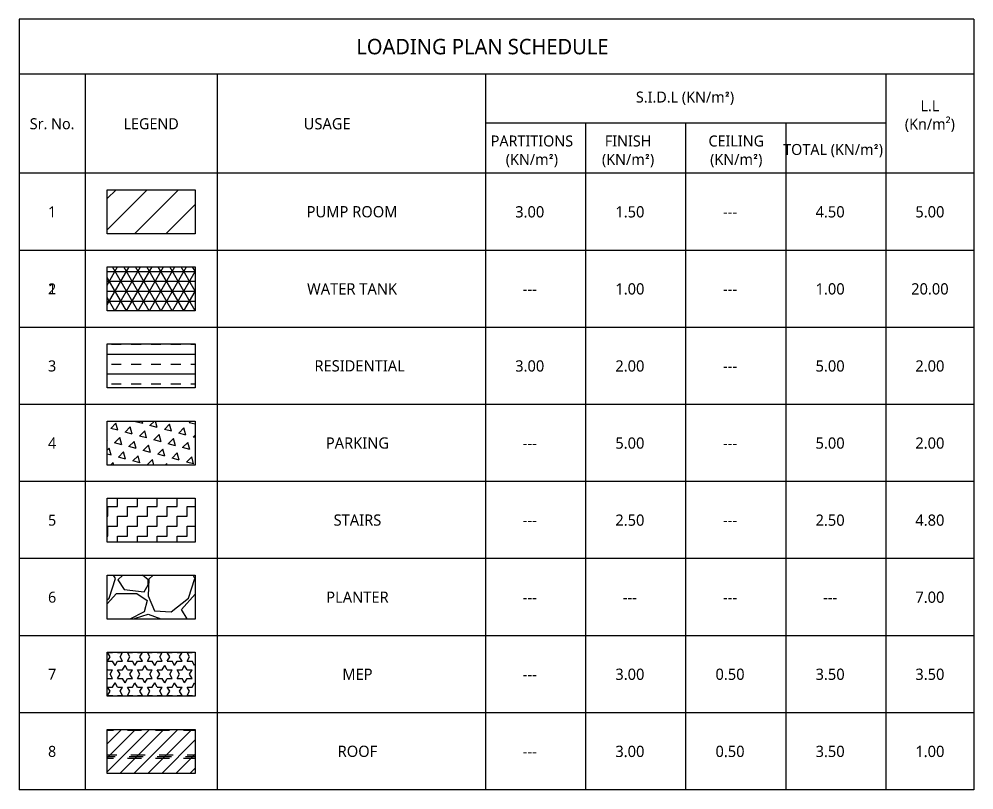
# Model space of a CAD drawing. Header units: millimetres. Extents: x 24275 to 430375, y -54631 to -275.
# Drawn here: x 53825 to 69098, y -54631 to -42308 of the extents above; entities that cross this region are included whole.
import ezdxf
from ezdxf.enums import TextEntityAlignment as Align

# ---------------------------------------------------------------- set-up
doc = ezdxf.new("R2010")
doc.units = ezdxf.units.MM
doc.header["$LTSCALE"] = 75
for name, color, linetype in [('grid', 251, 'Continuous'), ('S-RESIDENTIAL', 135, 'Continuous'), ('S-SLAB', 3, 'Continuous'), ('S-TXT', 3, 'Continuous')]:
    doc.layers.add(name, color=color, linetype=linetype)
doc.styles.add('GENERATED_STYLE_5', font='trebuc.ttf')

msp = doc.modelspace()

# ---------------------------------------------------------------- hatches: boundary and pattern name
at = {"layer": 'S-SLAB'}
h = msp.add_hatch(dxfattribs=at)
h.set_pattern_fill('JIS_WOOD', color=256, scale=500, style=0)
h.set_pattern_definition([(45, (0, -34911.73), (-250, 250), [])])
h.paths.add_polyline_path([(55233, -45037), (56641, -45037), (56641, -45741), (55233, -45741)])
h = msp.add_hatch(dxfattribs=at)
h.set_pattern_fill('NET3', color=256, scale=50, style=0)
h.set_pattern_definition([(0, (0, -34911.73), (0, 158.75), []), (60, (0, -34911.73), (-137.48153, 79.375), []), (120, (0, -34911.73), (-137.48153, -79.375), [])])
h.paths.add_polyline_path([(55233, -46269), (55233, -46973), (56641, -46973), (56641, -46269)])
h = msp.add_hatch(dxfattribs=at)
h.set_pattern_fill('TRANS', color=256, scale=50, style=0)
h.set_pattern_definition([(0, (53712.4, -30201.23), (0, 317.5), []), (0, (53712.4, -30042.48), (0, 317.5), [158.75, -158.75])])
h.paths.add_polyline_path([(55233, -47501), (56641, -47501), (56641, -48205), (55233, -48205)])
h = msp.add_hatch(dxfattribs=at)
h.set_pattern_fill('TRIANG', color=4, scale=25, angle=45, style=0)
h.set_pattern_definition([(105, (59209.95, -29619.35), (-230.011, 61.6313), [119.0625, -119.0625]), (165, (59209.95, -29619.35), (-168.3798, -168.3798), [119.0625, -119.0625]), (45, (59094.95, -29588.53), (-61.6313, 230.011), [119.0625, -119.0625])])
h.paths.add_polyline_path([(55233, -48734), (56641, -48734), (56641, -49438), (55233, -49438)])
h = msp.add_hatch(dxfattribs=at)
h.set_pattern_fill('ZIGZAG', color=256, scale=50, style=0)
h.set_pattern_definition([(0, (59209.95, -29619.35), (158.75, 158.75), [158.75, -158.75]), (90, (59368.7, -29619.35), (-158.75, 158.75), [158.75, -158.75])])
h.paths.add_polyline_path([(55233, -49966), (56641, -49966), (56641, -50670), (55233, -50670)])
h = msp.add_hatch(dxfattribs=at)
h.set_pattern_fill('GRAVEL', color=256, scale=50, style=0)
h.paths.add_polyline_path([(55233, -51198), (56641, -51198), (56641, -51902), (55233, -51902)])
h = msp.add_hatch(dxfattribs=at)
h.set_pattern_fill('STARS', scale=25, style=0)
h.set_pattern_definition([(0, (59209.95, -30851.6), (0, 137.4815), [79.375, -79.375]), (60, (59209.95, -30851.6), (-119.0625, 68.7408), [79.375, -79.375]), (120, (59249.64, -30782.85), (-119.0625, -68.7408), [79.375, -79.375])])
h.paths.add_polyline_path([(55233, -52430), (56641, -52430), (56641, -53134), (55233, -53134)])
h = msp.add_hatch(dxfattribs=at)
h.set_pattern_fill('CORK', color=4, scale=50, angle=45, style=0)
h.set_pattern_definition([(45, (52976.15, 6486.45), (-112.2532, 112.2532), []), (180, (53088.4, 6486.45), (-6e-14, -449.013), [224.5065, -224.5065]), (180, (53116.47, 6514.5), (-6e-14, -449.013), [224.5065, -224.5065]), (180, (53144.53, 6542.6), (-6e-14, -449.013), [224.5065, -224.5065])])
h.paths.add_polyline_path([(55233, -53663), (56641, -53663), (56641, -54367), (55233, -54367)])

# ---------------------------------------------------------------- linework, layer by layer
at = {"layer": 'grid', "linetype": 'ByBlock'}
for p, q in [((53825, -42308), (53825, -54631)), ((69098, -42308), (53825, -42308)), ((69098, -42308), (69098, -43188)), ((69098, -43188), (53825, -43188)), ((54881, -43188), (54881, -54631)), ((56993, -43188), (56993, -54631)), ((61283, -43188), (61283, -54631)), ((67690, -43188), (67690, -54631)), ((69098, -43188), (69098, -54631)), ((61283, -43966), (67690, -43966)), ((62885, -43966), (62885, -54631)), ((64487, -43966), (64487, -54631)), ((66088, -43966), (66088, -54631)), ((69098, -44773), (53825, -44773)), ((69098, -46005), (53825, -46005)), ((69098, -47237), (53825, -47237)), ((69098, -48469), (53825, -48469)), ((69098, -49702), (53825, -49702)), ((69098, -50934), (53825, -50934)), ((69098, -52166), (53825, -52166)), ((69098, -53398), (53825, -53398)), ((69098, -54631), (53825, -54631))]:
    msp.add_line(p, q, dxfattribs=at)
at = {"layer": 'S-RESIDENTIAL', "color": 2}
for points in [[(55233, -48734), (56641, -48734), (56641, -49438), (55233, -49438)], [(55233, -53663), (56641, -53663), (56641, -54367), (55233, -54367)]]:
    msp.add_lwpolyline(points, close=True, dxfattribs=at)
at = {"layer": 'S-SLAB'}
for points in [[(55233, -45037), (56641, -45037), (56641, -45741), (55233, -45741)], [(55233, -45037), (56641, -45037), (56641, -45741), (55233, -45741)], [(55233, -46269), (56641, -46269), (56641, -46973), (55233, -46973)], [(55233, -46269), (56641, -46269), (56641, -46973), (55233, -46973)], [(55233, -47501), (56641, -47501), (56641, -48205), (55233, -48205)], [(55233, -47501), (56641, -47501), (56641, -48205), (55233, -48205)], [(55233, -48734), (56641, -48734), (56641, -49438), (55233, -49438)], [(55233, -49966), (56641, -49966), (56641, -50670), (55233, -50670)], [(55233, -49966), (56641, -49966), (56641, -50670), (55233, -50670)], [(55233, -51198), (56641, -51198), (56641, -51902), (55233, -51902)], [(55233, -51198), (56641, -51198), (56641, -51902), (55233, -51902)], [(55233, -52430), (56641, -52430), (56641, -53134), (55233, -53134)], [(55233, -52430), (56641, -52430), (56641, -53134), (55233, -53134)], [(55233, -53663), (56641, -53663), (56641, -54367), (55233, -54367)]]:
    msp.add_lwpolyline(points, close=True, dxfattribs=at)

# ---------------------------------------------------------------- texts
at = {"layer": 'S-TXT', "color": 3, "style": 'GENERATED_STYLE_5'}
for s, height, p in [('LOADING PLAN SCHEDULE', 246.45, (61236, -42748)), ('Sr. No.', 176, (54353, -43981)), ('LEGEND', 176, (55937, -43981)), ('USAGE', 180, (58753, -43981)), ('1', 176, (54353, -45389)), ('3.00', 180, (61993, -45389)), ('1.50', 180, (63595, -45389)), ('4.50', 180, (66798, -45389)), ('5.00', 180, (68394, -45389)), ('---', 180, (65197, -45389)), ('2', 176, (54353, -46621)), ('1', 176, (54353, -46621)), ('1.00', 180, (63595, -46621)), ('1.00', 180, (66798, -46621)), ('20.00', 180, (68394, -46621)), ('---', 180, (61993, -46621)), ('---', 180, (65197, -46621)), ('3', 176, (54353, -47853)), ('3.00', 180, (61993, -47853)), ('2.00', 180, (63595, -47853)), ('5.00', 180, (66798, -47853)), ('2.00', 180, (68394, -47853)), ('---', 180, (65197, -47853)), ('4', 176, (54353, -49086)), ('5.00', 180, (63595, -49086)), ('5.00', 180, (66798, -49086)), ('2.00', 180, (68394, -49086)), ('---', 180, (61993, -49086)), ('---', 180, (65197, -49086)), ('5', 176, (54353, -50318)), ('2.50', 180, (63595, -50318)), ('2.50', 180, (66798, -50318)), ('4.80', 180, (68394, -50318)), ('---', 180, (61993, -50318)), ('---', 180, (65197, -50318)), ('6', 176, (54353, -51550)), ('7.00', 180, (68394, -51550)), ('---', 180, (61993, -51550)), ('---', 180, (63595, -51550)), ('---', 180, (65197, -51550)), ('---', 180, (66798, -51550)), ('3.00', 180, (63595, -52782)), ('0.50', 180, (65197, -52782)), ('3.50', 180, (66798, -52782)), ('3.50', 180, (68394, -52782)), ('7', 176, (54353, -52782)), ('---', 180, (61993, -52782)), ('8', 176, (54353, -54015)), ('---', 180, (61993, -54015)), ('3.00', 180, (63595, -54015)), ('0.50', 180, (65197, -54015)), ('3.50', 180, (66798, -54015)), ('1.00', 180, (68394, -54015))]:
    msp.add_text(s, height=height, rotation=360, dxfattribs=at).set_placement(p, align=Align.MIDDLE_CENTER)
at = {"layer": 'S-TXT', "color": 3, "attachment_point": 5, "style": 'GENERATED_STYLE_5'}
for s, insert, char_height, width in [('S.I.D.L (KN/m{\\fISOCPEUR|b0|i0|c0|p34;²})', (64477, -43574), 176.03, 1515.57), ('L.L \\P(Kn/m²)', (68394, -43859), 176, 1048.64), ('PARTITIONS (KN/m{\\fISOCPEUR|b0|i0|c0|p34;²})', (62028, -44423), 176.03, 1515.57), ('FINISH (KN/m{\\fISOCPEUR|b0|i0|c0|p34;²})', (63566, -44423), 176.03, 1515.57), ('CEILING (KN/m{\\fISOCPEUR|b0|i0|c0|p34;²})', (65297, -44423), 176.03, 1383.01), ('TOTAL (KN/m{\\fISOCPEUR|b0|i0|c0|p34;²})', (66846, -44412), 176.03, 1515.57), ('PUMP ROOM', (59151, -45389), 180, 4366.02), ('WATER TANK', (59151, -46621), 180, 4366.02), ('RESIDENTIAL', (59272, -47853), 180, 4777.1), ('PARKING', (59237, -49086), 180, 3487.16), ('STAIRS', (59237, -50318), 180, 3487.16), ('PLANTER', (59237, -51550), 180, 3487.16), ('MEP', (59237, -52782), 180, 3487.16), ('ROOF', (59237, -54015), 180, 3487.16)]:
    msp.add_mtext(s, dxfattribs=dict(at, insert=insert, char_height=char_height, width=width))

doc.saveas('drawing.dxf')
